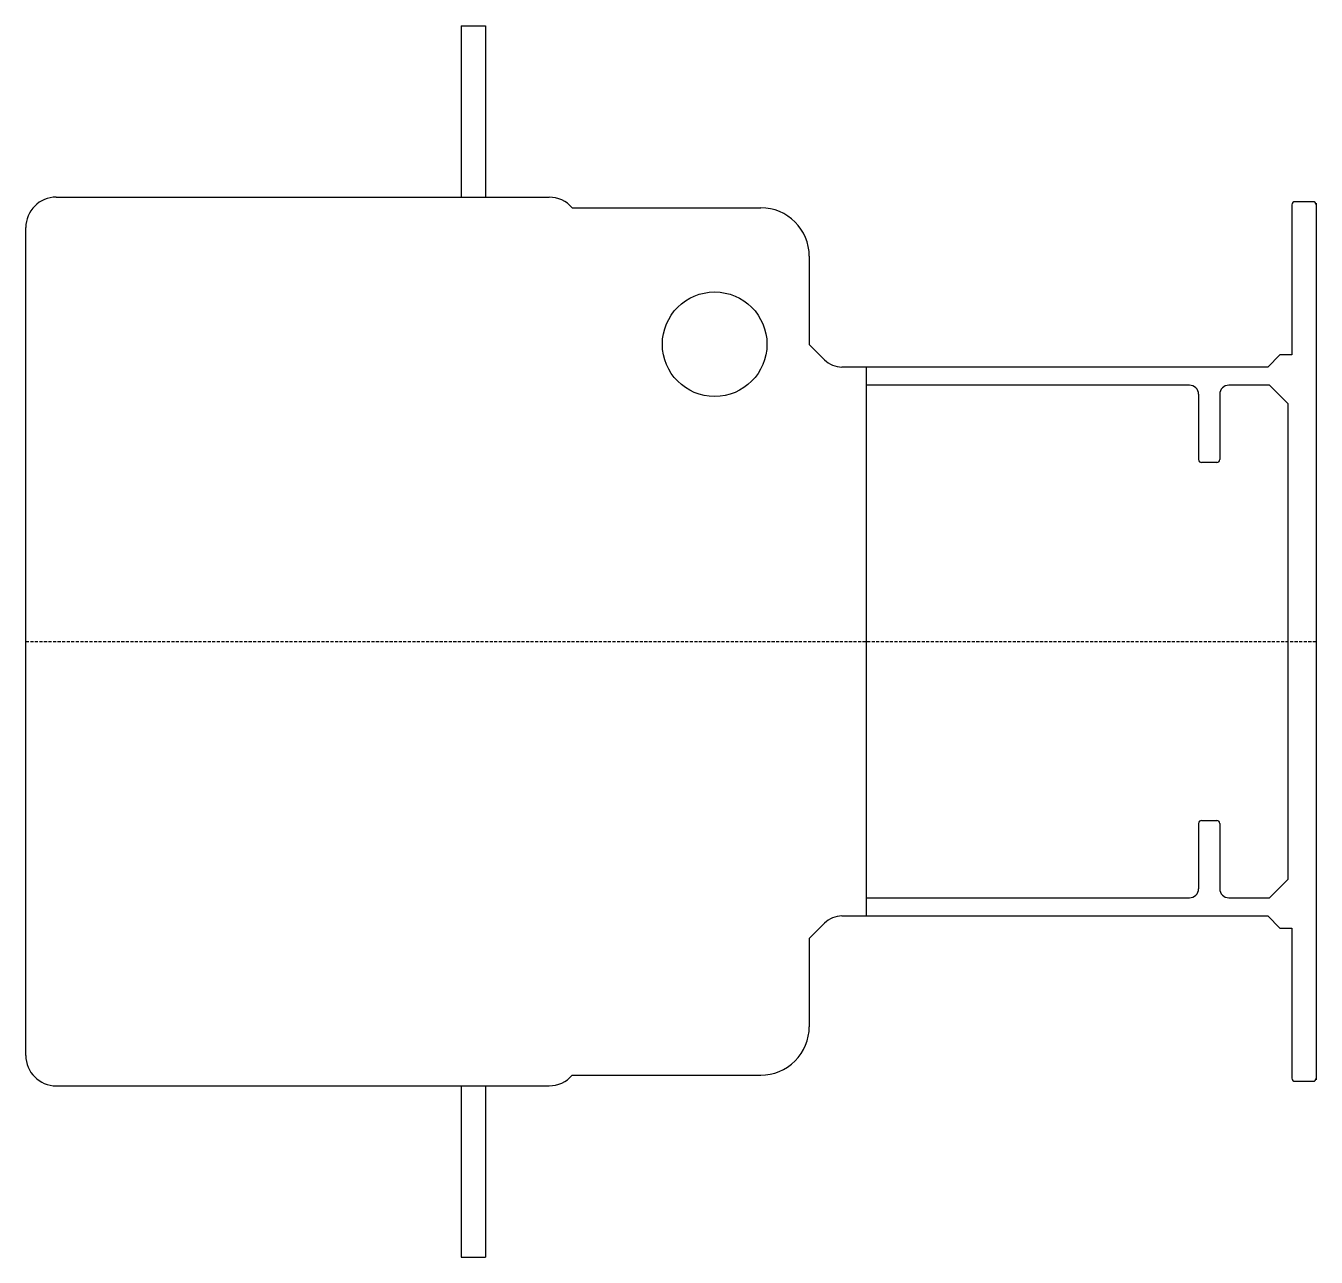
# Model space of a CAD drawing. Extents: x 0 to 213, y 0 to 203.
import ezdxf

# ---------------------------------------------------------------- set-up
doc = ezdxf.new("R2010")
doc.units = 0
doc.linetypes.add('DASHED', pattern=[0.75, 0.5, -0.25])
doc.layers.add('-15N-THT. THIẾT BỊ ĐÓNG MỞ', color=40, linetype='CONTINUOUS')

# ---------------------------------------------------------------- blocks, each defined once
blk = doc.blocks.new('06 - N - SC CTT CHIẾU HÔNG LC1D265')
at = {"layer": '-15N-THT. THIẾT BỊ ĐÓNG MỞ'}
for p, q in [((-141.000015, 101.5), (-137.000015, 101.5)), ((-141.000015, 101.5), (-141.000015, 73.25)), ((-137.000015, 101.5), (-137.000015, 73.25)), ((-207.800003, 73.25), (-126.500015, 73.25)), ((-0.5, 72.5), (-3.5, 72.5)), ((-122.700344, 71.5), (-91.600113, 71.5)), ((-4, 72), (-4, 47.25)), ((0, 72.260467), (0, -72.260468)), ((-212.800003, -68.25), (-212.800003, 68.25)), ((-83.600113, 63.5), (-83.600113, 48.956436)), ((-81.06517, 46.421513), (-83.600113, 48.956463)), ((-8, 45.249985), (-5.999984, 47.249988)), ((-4, 47.25), (-6, 47.25)), ((-8, 45.25), (-78.236831, 45.25)), ((-74.185302, -45.25), (-74.185302, 45.25)), ((-20.899902, 42.25), (-74.185302, 42.25)), ((-19.399902, 40.75), (-19.399902, 30)), ((-15.899902, 40.75), (-15.899902, 30)), ((-7.699951, 42.25), (-14.399902, 42.25)), ((-7.700012, 42.250027), (-4.700012, 39.250027)), ((-4.699951, 39.25), (-4.699951, -39.25)), ((-16.399902, 29.5), (-18.899902, 29.5)), ((-18.899902, -29.5), (-16.399902, -29.5)), ((-19.399902, -30), (-19.399902, -40.75)), ((-15.899902, -30), (-15.899902, -40.75)), ((-4.700012, -39.250031), (-7.700012, -42.250031)), ((-74.185302, -42.25), (-20.899902, -42.25)), ((-14.399902, -42.25), (-7.699951, -42.25)), ((-83.600113, -48.956467), (-81.06517, -46.421509)), ((-78.236831, -45.25), (-8, -45.25)), ((-5.999984, -47.249985), (-8, -45.249985)), ((-6, -47.25), (-4, -47.25)), ((-4, -47.25), (-4, -72)), ((-83.600113, -48.956436), (-83.600113, -63.5)), ((-122.700344, -71.5), (-91.600113, -71.5)), ((-207.800003, -73.25), (-126.500015, -73.25)), ((-141.000015, -73.25), (-141.000015, -101.5)), ((-137.000015, -73.25), (-137.000015, -101.5)), ((-3.5, -72.5), (-0.5, -72.5)), ((-141.000015, -101.5), (-137.000015, -101.5))]:
    blk.add_line(p, q, dxfattribs=at)
at = {"layer": '-15N-THT. THIẾT BỊ ĐÓNG MỞ', "color": 6, "linetype": 'DASHED'}
blk.add_line((-212.800003, 0), (0, 0), dxfattribs=at)
at = {"layer": '-15N-THT. THIẾT BỊ ĐÓNG MỞ'}
blk.add_circle((-99.199966, 49), 8.625, dxfattribs=at)
for centre, radius, start, end in [((-207.800003, 68.25), 5, 90.000003, 180.000005), ((-126.500015, 68.25), 5, 40.541602, 89.999982), ((-3.5, 72), 0.5, 89.999982, 179.999964), ((-0.5, 72), 0.5, 0.00003051, 90.000037), ((-91.600113, 63.5), 8, 0.00003051, 89.999982), ((-78.236831, 49.25), 4, 225.000064, 270.000137), ((-20.899902, 40.75), 1.5, 0.00003051, 90.000037), ((-14.399902, 40.75), 1.5, 89.999982, 179.999964), ((-18.899902, 30), 0.5, 179.999964, 269.999946), ((-16.399902, 30), 0.5, 269.999973, 0.00001), ((-18.899902, -30), 0.5, 90.000037, 180.000019), ((-16.399902, -30), 0.5, 0.00003051, 90.000037), ((-20.899902, -40.75), 1.5, 269.999973, 359.999955), ((-14.399902, -40.75), 1.5, 180.000046, 270.000028), ((-78.236831, -49.25), 4, 89.999982, 134.999946), ((-91.600113, -63.5), 8, 270.000028, 0.000037), ((-207.800003, -68.25), 5, 180.000005, 270.000001), ((-126.500015, -68.25), 5, 270.000028, 319.458411), ((-3.5, -72), 0.5, 180.000046, 270.000028), ((-0.5, -72), 0.5, 269.999973, 359.999955)]:
    blk.add_arc(centre, radius, start, end, dxfattribs=at)

msp = doc.modelspace()

# ---------------------------------------------------------------- block references
msp.add_blockref('06 - N - SC CTT CHIẾU HÔNG LC1D265', (212.800003, 101.5))

doc.saveas('drawing.dxf')
